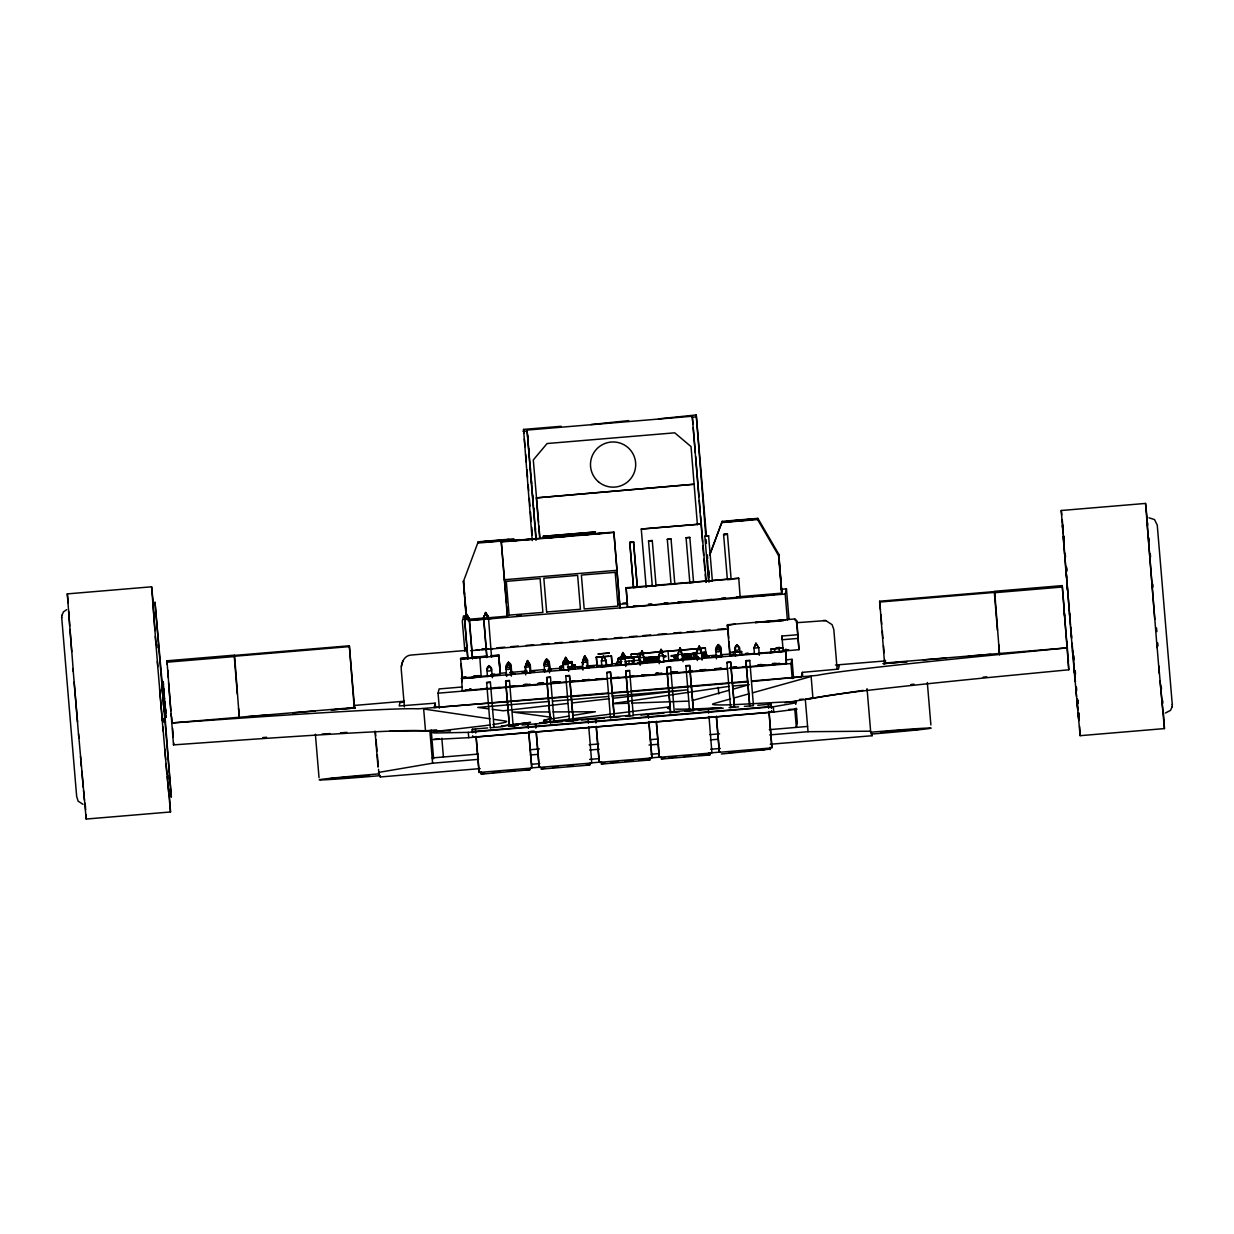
<?xml version="1.0" encoding="UTF-8"?>
<svg xmlns="http://www.w3.org/2000/svg" width="1234" height="1234" viewBox="0 0 1234 1234"><rect width="100%" height="100%" fill="white"/><g stroke="black" fill="none" stroke-linecap="round" stroke-linejoin="round"><path stroke-width="1.5" d="M163.736 688.433L164.091 693.153M165.618 710.568L165.032 704.398M171.433 716.769L171.125 713.946M1066.7 641.587L1063.693 605.909L1063.801 606.866M83.017 804.321L78.128 801.144L76.647 796.316L61.7 617.37M61.793 615.72L63.458 611.879L66.667 609.642M1165.42 713.005L1170.542 710.352L1172.207 706.511M1172.3 704.861L1157.261 525.16L1154.515 519.576L1149.024 517.817M571.681 662.936L562.673 663.691L571.712 662.781L572.375 666.653L571.897 662.026L562.889 662.781L562.611 667.471L559.989 667.702L562.642 667.332M562.797 666.73L562.997 662.38L572.005 661.625L572.653 665.496L575.322 665.126L572.653 665.496M472.313 732.718L472.329 729.201L487.661 727.921M771.157 707.653L771.173 704.136L757.769 705.262M61.7 617.679L61.793 615.411M466.591 650.395L410.984 655.053C404.073 655.547 401.096 662.982 401.22 669.029L404.397 706.897M1172.207 706.82L1172.3 704.552M643.577 660.468L644.055 657.645L654.637 656.92L653.912 661.162M641.973 662.118L645.459 661.732L646.169 657.506L644.055 657.645M648.297 657.352L647.572 661.594L646.03 662.504L650.071 662.164L650.781 657.938L653.064 656.951M647.958 662.303L648.436 659.48M648.143 662.365L649.686 661.455L650.411 657.213L659.48 657.259M652.524 657.074L651.799 661.301L650.272 662.211L659.558 661.409M652.184 662.026L652.894 657.784M654.298 661.871L655.023 657.645L657.306 656.658M656.75 656.781L656.025 661.023L654.498 661.933M657.136 657.506L656.411 661.732L652.385 662.072L656.056 660.884M658.524 661.594L656.55 661.038L658.154 660.869L658.863 656.642L655.192 656.797L657.367 657.413M621.813 657.676L618.62 658L638.626 656.689L639.289 660.205L638.78 656.689L618.265 658.246C618.342 666.776 616.476 654.143 623.062 657.768M633.073 657.244L633.736 660.761L633.813 657.182M450.456 730.975L419.961 730.651A571.157 8.977 -4.8 0 0 243.268 739.922L173.5 744.889L166.96 660.792L234.537 655.131L239.226 716.645M172.899 737.346L173.269 735.85M173.5 744.889L173.948 743.069M247.88 716.645L270.416 714.764M292.828 712.882L315.349 711M354.266 708.455L349.345 645.783L234.46 655.424M354.482 706.295L354.189 707.545L171.696 722.97L241.432 718.095A571.157 8.977 -4.8 0 1 418.125 708.84L567.64 696.917M402.932 660.653L401.343 666.468M466.051 615.859L463.506 580.859L464.601 594.017M403.981 702.1L400.017 702.578L399.184 705.971L435.186 703.149L434.106 707.606L608.131 692.999M439.319 708.193L438.055 693.184L439.088 688.942L462.102 686.999M478.19 541.819L477.897 543.037L513.56 540.045L513.853 538.826L478.19 541.819L463.213 582.062M491.564 657.259L488.417 616.985L485.641 612.496L483.512 618.08L485.486 613.113L488.248 617.679L464.462 619.607L466.56 614.1L469.336 618.589L472.576 658.555M464.508 619.375L466.56 614.1L469.244 618.974L464.508 619.375L469.336 618.589L464.586 619.067L467.763 659.249M466.421 614.717L469.167 619.283L466.421 614.717L464.447 619.684M469.244 618.974L466.498 614.409M465.681 647.696L464.848 651.166L462.318 621.134L463.583 615.92L467.347 615.612M727.273 668.442L462.164 690.67L461.686 676.51L462.118 681.662M488.772 675.738L462.071 677.99L462.303 677.065M532.24 540.631L523.54 429.432L561.084 426.285L560.899 427.072M536.003 540.322L527.057 430.08L692.259 416.228L692.891 423.894M506.819 607.005L507.39 617.293L501.251 541.525L613.884 532.085L620.023 607.838L613.884 532.085M483.666 617.463L486.767 655.393M488.386 617.062L485.641 612.496L483.605 617.694L486.844 657.66M479.795 656.689L481.152 676.386L473.671 676.402M481.245 689.081L487.044 688.294M486.952 670.571L488.926 665.604C498.228 672.021 480.859 673.579 488.926 665.604L491.703 670.093L492.304 677.713M771.774 711.154L771.543 712.111L472.684 737.176L472.915 736.235M486.551 682.772L490.314 682.402M536.358 497.888L694.14 484.237L536.358 497.888L539.721 537.978M492.597 675.43L500.217 674.782L498.875 655.084L491.24 655.732M509.102 615.257L506.295 581.353L540.091 578.515L542.898 612.419L509.133 615.134M500.217 674.782L498.875 655.084M502.978 726.641L490.345 727.767M500.31 687.477L494.664 687.647M506.017 668.967L507.992 664C517.277 670.556 499.909 671.898 507.992 664L510.768 668.489L511.385 676.109M506.48 667.039L508.439 662.149C517.74 668.566 500.387 670.124 508.439 662.149L511.215 666.638L511.678 672.376M494.078 727.505L490.392 682.063L486.643 682.371L490.33 727.813M509.395 726.209L505.616 681.168L509.38 680.798M513.251 725.515L509.488 725.823M527.119 665.388L530.265 665.126L527.52 660.545L525.545 665.512L527.52 660.545L530.296 665.049L530.743 670.772L544.179 669.584M513.159 725.901L509.472 680.458L505.709 680.782L509.488 725.87M590.932 424.558L628.661 420.609L628.476 421.396M546.647 612.11L543.839 578.206L577.635 575.368L580.443 609.272L546.677 611.987M544.626 663.846L546.585 658.956C555.871 665.496 538.502 666.854 546.585 658.956L549.361 663.445L549.84 669.106M543.531 682.942L537.854 683.605M548.899 665.373L546.138 660.792C538.009 668.813 555.47 667.239 546.138 660.792L544.179 665.697L544.641 671.419M526.193 770.062L530.003 769.569M529.957 769.754L481.075 774.15L481.029 771.79M556.256 682.063L552.662 682.171M560.159 666.946L562.827 666.576M560.267 666.53L562.935 666.159L560.298 666.422L560.467 668.735M563.182 669.692L560.174 669.954L560.992 669.46M562.997 662.38L572.005 661.625M563.244 664.17L565.218 659.203C574.52 665.62 557.151 667.178 565.218 659.203L567.979 663.691L568.596 671.311M559.588 681.97L553.788 682.695M562.365 721.659L550.41 722.723M550.487 722.43L546.693 677.389L550.472 677.019L554.159 722.414M565.681 676.124L569.46 675.769L573.224 720.857M571.866 662.18L562.858 662.936M572.591 665.758L575.198 665.635M572.483 666.175L575.121 665.959L567.486 667.07M568.581 669.244L575.183 668.689L575.275 665.28L573.424 665.357L575.291 665.234L575.476 667.486L574.165 667.579L575.476 667.532M587.507 660.252L582.756 660.714L584.731 655.748L587.507 660.252L588.124 667.856L581.738 668.396L588.14 667.841M569.476 721.119L565.774 675.785L569.537 675.43L573.316 720.471L569.568 720.779M615.149 572.345L581.384 575.059L584.191 608.964L617.987 606.125L615.18 572.221M612.064 665.111L611.401 655.732L612.064 665.111L597.055 666.36L596.377 656.997L600.14 656.673M597.055 666.36L596.377 656.997M658.509 418.881L696.238 414.948L706.388 535.71M599.292 666.237L599.246 665.434L609.812 665.296M599.385 665.82L597.133 666.005M629.741 542.528L633.505 542.142L629.741 542.528L633.52 587.569L637.284 587.199M633.566 541.911L629.803 542.22L633.536 587.507M606.11 660.576L601.374 660.961L603.364 655.994L606.11 660.576L606.604 666.144L606.125 660.498L603.364 655.994L601.405 660.884L601.853 666.622M736.513 597.364L740.338 597.04L627.551 607.097L626.132 587.723L652.848 585.471M606.681 672.684L610.444 672.329L614.239 717.37M612.157 664.74L606.418 665.172M586.273 765.034L590.068 764.525M627.551 607.097L626.132 587.723M637.346 586.952L633.582 541.849M648.529 540.893L652.277 540.569L648.529 540.893L652.292 585.996L656.056 585.626M620.471 659.295L620.933 665.018L620.471 659.295L622.43 654.406L625.206 658.894L625.823 666.514M620.903 657.521L622.877 652.555L625.653 657.043L622.877 652.555L620.918 657.444L625.638 657.12M610.475 717.741L606.773 672.345L610.537 671.99L614.316 717.031L610.568 717.34M702.485 541.803L692.259 416.228M705.755 535.726L696.238 414.948M667.286 539.381L671.049 538.996L674.813 584.114L671.065 584.422L667.301 539.32L671.049 538.996M629.541 716.136L625.761 671.095L629.525 670.725M629.633 715.751L625.839 670.756L629.602 670.386L633.304 715.766L625.592 716.352M686.058 537.808L689.821 537.422L693.585 582.541L689.837 582.849L686.073 537.746L689.821 537.422M646.338 759.99L650.133 759.496M671.79 671.743L677.312 671.867M704.845 536.173L708.594 535.849L704.845 536.173L708.609 581.276L712.373 580.906L708.594 535.849M671.959 673.07L677.759 672.283M682.417 654.097L677.667 654.56L679.641 649.593L682.417 654.097L683.034 661.702M670.54 712.697L666.761 667.656L670.525 667.286M674.381 711.987L670.633 712.311M707.545 560.375L708.979 582.247M674.288 712.388L670.602 666.946L666.838 667.316L670.617 712.357M685.826 666.052L689.59 665.681L693.369 710.738L684.978 711.37M709.92 554.498L722.229 521.35L757.892 518.357L778.885 554.405L781.739 593.153L736.683 596.932M723.602 534.646L727.366 534.276L723.602 534.646L727.381 579.702L731.13 579.378L727.443 533.967L723.679 534.291M696.747 652.971L698.722 648.004C708.007 654.544 690.639 655.902 698.722 648.004L701.498 652.493L702.1 660.113M689.605 711.092L685.919 665.666L689.683 665.342L693.446 710.445M702.3 669.939L700.048 670.139M715.813 651.367L717.787 646.4C727.073 652.956 709.704 654.298 717.787 646.4L720.563 650.889L721.026 656.627M716.26 649.516L718.234 644.549C727.536 650.966 710.182 652.524 718.234 644.549L721.011 649.038L721.628 656.658L715.242 657.198L718.682 656.858M716.939 668.72L714.687 668.905M735.063 624.126L727.412 625.299L727.551 627.597M728.739 638.163L727.582 624.589L727.674 625.623M712.033 580.504L738.765 578.268L625.977 588.325M719.561 668.504L721.813 668.304M781.739 593.153L778.577 555.608L757.599 519.56L757.892 518.357M726.826 662.612L730.59 662.242L734.369 707.344M736.636 655.023L729.865 655.655L730.05 654.838M706.403 754.946L710.213 754.452M733.366 652.339L733.628 655.269M734.893 649.763L736.868 644.796C746.169 651.228 728.8 652.771 736.868 644.796L739.629 649.3L740.091 655.023M734.23 667.193L736.482 667.008M736.374 652.015L729.602 652.647L741.649 651.521L737.87 651.953M730.605 707.653L726.903 662.272L730.667 661.902L734.461 706.959L730.698 707.267M758.709 647.696L753.959 648.159L755.933 643.207L758.709 647.696L759.326 655.3M778.577 555.608L778.885 554.405M778.747 557.459L779.024 556.303M766.437 622.09L783.713 620.64M759.805 664.571L762.01 664.54M763.183 664.987L757.599 665.265M781.585 591.24L781.862 590.083M770.942 649.053L782.942 648.051L770.942 649.053L771.157 652.184L758.37 653.141M771.157 652.184L798.984 649.67L796.856 620.872L795.112 618.99M787.4 620.332L785.194 594.048L786.459 588.834L780.829 589.312M774.659 648.868L774.921 651.814M774.782 663.476L772.561 663.506M779.163 648.482L779.425 651.429M783.451 649.994L788.665 649.747M786.397 663.476L785.919 649.315L786.397 663.476L729.186 668.273M796.778 623.401L796.979 622.584M770.001 748.02L770.186 747.233L770.232 749.593M792.228 678.592L790.963 663.568L791.997 659.326L786.243 659.82M770.355 749.115L721.35 753.989M837.516 665.774L839.274 665.728L838.441 669.121L802.347 672.36L801.267 676.803L751.552 680.967M884.608 663.892L879.688 601.22L994.573 591.58M866.823 689.821L867.07 688.803L870.71 732.24A54.898 0.941 -4.8 0 1 931.13 728.122A54.898 0.941 -4.8 0 1 871.435 734.076L871.405 733.706M884.84 661.794L884.531 663.059L1066.978 647.865L996.748 654.745A571.157 8.977 -4.8 0 0 817.294 675.353L751.599 681.492M923.279 659.989L945.799 658.108M968.227 656.226L990.748 654.328M999.54 654.868L994.65 591.287L1062.227 585.61L1063.955 606.264M784.809 702.778L819.114 697.164A571.157 8.977 -4.8 0 1 998.584 676.556L1068.783 669.784L1062.227 585.61M1068.181 662.242L1068.521 660.684M1068.783 669.784L1066.947 641.927M709.55 555.053L722.229 521.35M582.756 660.714L584.731 655.748L587.492 660.329M659.712 652.663L661.023 649.346L662.874 652.354M678.777 651.058L680.088 647.757L681.924 650.796M677.667 654.56L679.641 649.593L682.402 654.174M753.959 648.159L755.933 643.207L758.694 647.773M659.712 652.616L661.023 649.346L662.859 652.4M678.793 651.012L680.088 647.757M73.346 671.712L67.284 593.893L151.628 586.798L153.217 602.3M151.597 586.813L156.039 644.719M78.56 733.922L86.179 819.052L170.523 811.972L169.474 796.208M170.477 811.987L166.096 764.124M1072.778 654.76L1061.225 510.506L1145.568 503.426L1147.157 518.928M1145.538 503.441L1157.091 647.696M1074.876 678.145L1080.12 735.68L1164.464 728.584L1163.415 712.836M1164.418 728.6L1158.741 665.897M627.319 760.684L624.743 761.069M692.336 700.542L729.063 690.284M732.734 689.266L749.269 684.654L732.826 686.027M730.497 698.953L714.27 703.426A78.76 3.193 -4.8 0 0 731.824 704.707M734.168 697.935L748.868 693.847M752.555 692.829L811.139 676.494L812.928 698.305L807.19 698.799M544.194 721.936L544.04 720.162L547.48 719.437A126.979 5.152 -4.8 0 0 551.382 718.203M641.264 529.047L701.328 524.018L641.264 529.047L646.153 587.23M489.991 724.944A81.66 3.316 -4.8 0 1 476.447 726.641L448.004 729.973A41.2 1.666 -4.8 0 0 439.15 732.919L468.288 732.364L773.302 706.774L792.027 703.534A48.866 1.99 -4.8 0 0 776.649 702.393L744.611 704.12A78.76 3.193 -4.8 0 1 733.49 704.645M478.561 759.342L432.594 763.198L378.468 772.438L380.273 776.973L480.165 768.597M510.244 725.052L501.158 726.132L530.558 722.384L513.344 724.682M544.04 720.162L568.766 716.121M572.561 715.504L595.374 711.771L553.094 711.925M612.635 703.55L729.171 686.335M863.09 690.392L805.308 699.262L808.039 731.7L870.294 731.191L872.099 735.726L770.263 744.256M686.52 755.887L683.929 755.933M746.601 750.843L743.994 750.889M543.407 670.031L544.95 669.877M543.562 670.278L544.934 669.939M593.461 666.19L590.623 666.422L592.968 666.021M721.535 655.053L720.209 655.177L720.98 655.069M721.643 656.689L720.409 656.719M477.728 649.639L476.201 649.855L479.455 649.701M497.194 648.189L498.721 647.973L497.24 648.004M608.717 656.179C610.475 655.979 595.096 657.491 599.878 656.812M618.157 658.786L638.78 656.689M438.965 738.765L433.396 739.536L468.735 737.67L773.749 712.08L797.056 709.134L788.773 709.427M567.64 703.457L503.117 710.784L492.258 709.349M571.435 703.025L609.38 698.706M613.175 698.274L687.168 689.852L612.249 696.146M631.345 657.892L631.037 654.298L705.37 648.051L705.971 655.269M631.037 654.298L705.37 648.051M633.428 656.982L638.225 656.503L623.417 657.521M663.105 656.349L665.758 656.087L663.476 657.074M653.141 657.691L644.441 658.37L646.554 658.216L645.829 662.457L639.104 662.164M671.08 655.64L677.975 655.038M698.089 658.031L696.192 658.169L694.788 654.113L688.125 653.943L697.164 653.125L690.778 653.758L692.181 657.815L693.77 657.707L691.935 658.586L690.531 654.529L692.66 654.313M700.927 652.663L705.694 652.277L707.097 656.334L708.686 656.226L704.969 656.534L703.565 652.477L700.989 653.418L705.447 653.048L706.851 657.105L708.748 656.966L708.748 655.964L707.159 656.118L705.74 652.092M703.565 652.477L705.694 652.277M675.337 655.208L677.528 655.748L673.718 655.455L675.121 659.511L678.901 659.943L677.25 659.295L675.846 655.239M688.186 654.683L690.269 653.727L686.505 654.19L687.909 658.246L689.559 658.879L687.662 659.018L686.258 654.961L683.929 655.115L685.996 654.143L682.248 654.606L683.651 658.663L687.431 659.095L685.533 659.218L684.13 655.161M700.989 653.418L705.447 653.048M511.03 672.561L512.758 672.376L511.061 672.468M619.144 661.748L618.866 664.802L617.062 664.925L616.815 661.933L621.89 661.578M629.186 661.069L628.908 664.123M530.111 670.972L531.839 670.772L530.126 670.864M632.471 660.853L632.194 663.907M492.505 675.029L494.232 674.828L492.52 674.936M549.176 669.368L550.904 669.167L549.207 669.275M492.428 675.337L494.155 675.137L492.443 675.245M587.322 666.159L589.05 665.974L587.338 666.067M488.109 676.201C482.401 676.818 497.179 675.569 491.533 675.923M507.174 674.612C501.467 675.214 516.244 673.98 510.614 674.319M529.664 672.808C535.062 672.221 518.249 673.857 527.967 672.854M545.32 671.404C539.613 672.021 554.39 670.772 548.744 671.111M564.385 669.8C558.678 670.417 573.471 669.183 567.825 669.522M639.258 662.55L644.858 661.995M625.607 664.247L629.062 663.892L625.792 664.123M660.267 660.73L658.725 661.64M681.507 658.632L685.549 658.293M602.531 666.607C596.824 667.208 611.617 665.974 605.971 666.314M624.327 664.432L630.173 663.923M675.121 659.511L678.839 659.187M687.909 658.246L691.703 658.678L681.878 659.48M692.181 657.815L695.899 657.491M704.429 656.642L702.362 657.614L704.429 656.642L702.84 656.75L701.436 652.693M720.826 654.961L722.553 654.776L720.857 654.868M621.612 665.003C615.905 665.62 630.682 664.37 625.036 664.725M625.206 662.118A2.221 1.558 84.3 0 1 626.008 662.257L626.718 664.278L640.909 663.09L640.662 660.082L625.268 661.347M694.202 657.768L698.243 657.429M640.677 663.414C635.263 664.046 652.061 662.504 642.405 663.26M659.758 661.81C654.051 662.411 668.828 661.177 663.182 661.517M663.26 661.162L676.278 660.036M693.832 658.462L698.66 657.815M703.318 653.249L704.722 657.306L708.748 656.966M678.823 660.205C673.116 660.807 687.893 659.573 682.263 659.912M697.904 658.601C692.197 659.218 706.974 657.969 701.328 658.324M736.05 655.408C730.343 656.01 745.12 654.776 739.474 655.115M755.115 653.804C749.408 654.421 764.185 653.172 758.54 653.526M470.956 689.143L469.228 689.328L470.925 689.235M672.252 671.928L671.481 672.021L672.993 671.913M692.259 600.788L696.979 600.341M487.8 618.805L496.191 617.941L487.893 618.465M490.33 648.837L493.045 648.59M586.628 666.684L588.171 666.53L586.644 666.638M719.144 656.087L716.877 656.257L719.16 656.041M749.67 653.897C745.151 654.344 754.205 653.496 749.67 653.943M523.956 684.762L526.239 684.592L523.941 684.808M471.774 689.621L465.542 690.238L471.727 689.821M515.473 685.826L508.192 686.613M530.666 684.824L525.53 685.209L528.954 684.978M700.603 670.571L706.372 669.892M719.7 668.874L716.244 669.214L721.412 668.735M719.669 668.982L721.381 668.828M757.815 665.774L761.255 665.434L757.846 665.666M773.826 664.293L780.027 663.784L773.78 664.463M560.066 667.316L562.689 667.147M575.106 666.005L573.224 666.19L575.09 666.067L574.489 668.705M559.989 667.656L561.871 667.471L560.005 667.594L560.174 669.954M560.19 669.908L560.205 666.792M678.746 601.976L681.862 601.714M484.977 618.697L473.671 619.823L484.885 619.067M487.507 648.729L481.862 649.223L487.677 648.621M523.077 431.376L526.825 431.052M692.012 417.2L695.775 416.891M721.936 522.553L757.599 519.56M501.143 541.988L613.776 532.533M504.228 579.749L616.861 570.309M656.673 585.163L708.208 580.828M623 603.148L626.749 602.824M618.003 604.444L627.504 603.657M488.895 617.71L507.668 616.136M721.659 598.197L725.422 597.873M517.154 615.581L520.964 615.257M633.428 606.002L637.253 605.693M648.698 604.722L652.524 604.413M663.969 603.441L667.795 603.117M677.343 602.331L681.153 602.007M692.613 601.035L696.423 600.727M707.884 599.755L711.694 599.446M468.056 620.656L785.194 594.048M349.129 646.631L234.259 656.272L237.329 694.125M879.487 602.069L994.357 592.428L997.442 630.281M166.605 662.242L234.182 656.581M994.296 592.736L1061.872 587.06M727.551 624.759L794.557 618.974M497.256 647.819L504.937 647.171M510.675 646.693L518.357 646.045M526.023 645.413L533.69 644.765M541.356 644.117L549.037 643.485M554.776 642.991L562.457 642.359M570.123 641.711L577.79 641.063M583.543 640.585L593.122 639.783M598.876 639.289L606.557 638.657M614.223 638.009L621.89 637.361M629.556 636.729L637.222 636.081M642.976 635.603L650.642 634.955M658.324 634.307L665.99 633.674M673.656 633.027L681.322 632.379M687.076 631.901L694.742 631.253M702.424 630.605L710.09 629.972M717.756 629.325L725.422 628.677M796.362 622.723L825.762 620.594L832.071 624.651L833.798 629.417L837.13 669.198M470.57 650.688L728.492 629.047M468.349 657.645L460.729 658.293L460.498 659.218L498.644 656.01M472.175 657.336L487.43 656.056M468.272 657.953L460.652 658.601L462.071 677.99M472.098 657.645L487.353 656.365M491.163 656.041L498.798 655.393L500.294 674.474L492.674 675.121M460.575 658.91L487.276 656.673M491.086 656.349L498.721 655.701M783.174 651.182L781.94 636.034L797.704 634.723L798.984 649.67M798.043 638.41L782.263 639.736L781.94 636.034M596.3 657.352L611.308 656.102M776.155 647.742L779.919 647.434M572.453 666.329L575.075 666.113M500.048 673.286L505.817 672.808M509.642 672.484L526.918 671.034M548.019 669.26L561.455 668.134M574.874 667.008L582.556 666.375M586.381 666.052L597.904 665.08M611.324 663.954L617.077 663.476M707.252 655.902L716.846 655.1M720.687 654.776L730.281 653.974M473.748 676.093L479.471 675.615M490.916 674.659L494.726 674.335M462.226 677.373L466.036 677.05M490.839 674.967L500.372 674.165M568.766 668.489L572.375 668.196M730.004 655.038L733.798 654.575M462.148 677.682L465.974 677.358M473.594 676.71L481.229 676.078M568.704 668.766L572.298 668.458M729.942 655.331L733.752 654.776M568.612 669.09L572.268 668.612M754.714 653.449L741.896 654.514L741.649 651.521M461.161 678.669L785.395 651.459M550.379 677.358L546.631 677.682L550.395 722.769M749.67 660.653L745.907 660.961L749.686 706.064M523.972 684.531L527.72 684.207M537.901 683.405L542.744 682.957M655.933 673.656L661.686 673.178M688.665 670.926L692.459 670.602M700.017 669.969L705.694 669.491M715.149 668.689L720.826 668.226M730.297 667.424L735.958 666.946M552.601 682.371L560.005 681.739M772.345 664.015L779.749 663.398M523.278 685.256L530.913 684.608M538.533 683.975L544.256 683.482M569.044 681.415L574.766 680.921M582.402 680.289L590.037 679.656M595.744 679.163L603.38 678.53M611.015 677.882L618.635 677.25M630.08 676.294L633.89 675.97M641.526 675.322L649.146 674.689M656.781 674.042L662.504 673.563M715.905 669.09L721.628 668.612M731.16 667.81L736.883 667.332M742.606 666.854L746.416 666.53M757.553 665.45L765.496 664.925M772.299 664.216L779.703 663.599M438.055 693.184L566.56 682.402M570.401 682.078L606.835 679.024M610.676 678.7L727.674 668.89M731.515 668.566L790.963 663.568M611.956 692.69L627.242 691.395M631.068 691.086L747.727 681.291M571.157 696.639L728.723 683.405M732.394 683.112L747.881 681.8M548.852 701.467L477.774 707.421L488.633 708.871M552.693 701.143L608.408 696.47M262.811 737.577L266.559 737.269M983.143 677.158L986.891 676.834M436.62 729.88L425.499 730.806L423.663 709.01L490.068 718.79M799.524 699.431L803.349 699.123M570.154 720.347L539.567 722.908L669.892 706.82L667.471 707.93A124.079 5.044 -4.8 0 0 669.337 708.732M573.98 720.024L629.433 715.365M633.258 715.041L721.211 707.668L708.732 708.316A124.079 5.044 -4.8 0 1 692.768 708.948M508.732 726.147L518.311 725.345M522.136 725.021L547.048 722.939M566.205 721.335L573.239 720.81M573.856 720.687L577.697 720.363M581.523 720.039L604.506 718.111M610.259 717.633L619.838 716.831M640.909 715.072L663.892 713.129M669.646 712.65L679.224 711.848M698.382 710.244L723.278 708.162M729.032 707.668L738.611 706.866M744.364 706.388L753.45 705.694L749.748 660.313L745.999 660.622L749.609 703.843M472.221 731.608L771.065 706.542M530.389 731.407L534.214 731.083M432.147 757.938L478.129 754.082M529.725 749.763L539.428 748.945M589.189 744.765L598.798 743.963M650.519 739.629L658.231 738.981M709.905 734.646L719.607 733.829M769.276 729.664L807.591 726.44M530.281 755.007L537.947 754.36M589.667 750.025L599.246 749.223M649.038 745.043L658.617 744.241M710.337 739.891L718.003 739.259M769.723 734.909L808.039 731.7M532.039 764.247L539.736 763.599M589.682 759.419L599.292 758.601M651.151 754.252L658.848 753.604M710.707 749.254L720.317 748.452M530.759 767.949L540.322 767.147M590.099 762.982L601.575 762.01M649.439 758L660.915 757.044M708.779 753.033L720.255 752.077M531.592 768.057L479.023 772.469L476.031 736.806M591.657 763.013L539.104 767.425L536.111 731.762M651.737 757.969L599.169 762.381L596.176 726.718M711.802 752.941L659.234 757.337L656.241 721.674M492.505 772.515L500.017 771.882M507.529 771.25L515.025 770.618M552.57 767.471L558.2 766.993M567.594 766.206L573.224 765.743M610.768 762.581L618.28 761.964M625.792 761.332L633.289 760.699M638.919 760.221L644.564 759.758M668.967 757.707L676.463 757.074M683.975 756.442L691.487 755.81M698.999 755.193L704.629 754.714M729.032 752.663L734.662 752.2M744.04 751.413L749.686 750.935M759.064 750.149L764.694 749.67M481.183 773.672L484.947 773.348M541.263 768.628L545.012 768.304M601.328 763.584L605.092 763.275M661.393 758.555L665.157 758.231M541.14 769.106L589.945 765.018M601.22 764.077L650.025 759.974M661.285 759.033L710.09 754.946M739.937 520.362L726.841 521.257L753.126 519.051L726.703 521.859L752.971 519.653L739.891 520.547M495.898 540.831L482.818 541.726L509.087 539.52L482.664 542.328L508.948 540.137L495.852 541.016M487.415 649.099L481.784 649.547M643.408 675.26L646.832 675.029L641.695 675.414L643.377 675.384M586.196 680.073L589.158 679.841L582.741 680.412L586.165 680.181M528.97 684.87L530.682 684.731M664.031 603.164L667.625 602.886M633.273 657.583L623.818 657.707M681.739 654.575L688.649 653.974L690.053 658.031L691.626 657.923M650.411 657.213L646.786 658.123L650.781 657.938M665.758 656.087L663.645 656.226L665.82 656.827M671.142 656.395L673.471 656.226L674.875 660.283L676.772 660.159M675.399 655.964L677.728 655.809M706.295 656.365L708.748 655.964M704.969 656.534L706.619 657.182M681.322 658.586L683.435 658.447M694.002 657.722L696.13 657.583M698.028 657.29L696.439 657.398L695.035 653.326M682.063 658.709L687.616 658.324M695.02 657.815L698.722 657.568M681.523 658.879L683.173 659.527L681.261 659.65M704.491 657.398L702.593 657.521L701.652 654.822M643.346 661.887L645.459 661.732M645.968 661.748L649.686 661.455M650.21 661.47L658.154 660.869M694.063 658.37L695.961 658.246L696.053 656.827M637.7 662.55L639.598 662.411M639.829 662.334L641.742 662.211M639.197 662.797L644.75 662.427M639.119 663.213L640.909 663.09M648.482 604.166L651.382 604.043M612.65 703.781L627.844 703.241M631.638 703.118L688.603 701.113M390.129 730.991L429.864 730.759L432.594 763.198M549.253 711.925L512.727 712.064L551.228 717.278M825.762 620.594L823.217 620.471M493.862 719.345L505.246 721.026A81.66 3.316 -4.8 0 1 498.844 723.602L495.42 724.157A81.66 3.316 -4.8 0 1 492.829 724.543M794.897 619.884L796.578 621.535L797.704 634.723M485.486 613.113L488.248 617.679M705.493 652.879L706.897 656.904L708.81 656.719L706.635 656.102M692.906 653.542L694.31 657.599M688.387 654.745L689.791 658.802M684.376 654.39L685.78 658.447M682.001 655.377L683.405 659.434L685.24 658.555M675.6 656.025L676.541 658.725M1146.895 518.804L1146.833 519.637M1061.255 510.49L1061.78 514.84M67.315 593.878L68.302 602.979M153.047 602.948L152.877 601.822L154.913 630.528M1063.014 527.581L1062.675 525.067L1062.69 529.401M1069.06 606.418L1068.953 605.462L1069.246 609.781M1147.111 520.702L1147.466 524.095M168.935 794.711L167.222 776.664M1063.153 531.16L1062.52 525.514L1062.582 527.874M1078.377 714.208L1078.855 720.656L1078.007 712.758M84.467 800.264L83.542 790.608M1062.243 519.607L1062.844 525.992M163.474 684.608L163.166 681.523L164.307 695.791M1063.847 536.065L1064.124 539.057M1063.615 536.003L1064.202 542.22M1077.899 709.257L1076.85 700.357M1077.189 703.951L1077.76 710.167M153.988 612.311L154.25 615.257M1147.497 522.692L1147.759 525.468M1076.974 699.277L1077.313 702.917M83.249 787.323L81.799 771.188M1148.869 537.885L1149.07 541.34M1160.037 680.736L1163.168 713.591L1163.168 712.388M1063.986 538.41L1064.263 541.633M1065.251 553.896L1065.513 556.873M1071.652 638.333L1070.634 626.795M1075.739 687.816L1076.511 696.454M879.688 601.22L880.428 609.565M349.345 645.783L354.559 707.221M1150.289 553.973L1150.551 556.95M1066.5 568.026L1066.793 571.465M1075.431 681.831L1073.086 654.946M1075.847 686.582L1076.249 691.086M1064.402 613.437L1064.634 616.059M999.494 654.251L998.645 644.518M880.86 614.47L881.708 624.219M239.381 718.095L238.532 708.362M170.847 710.815L168.534 682.818M162.95 697.009L162.132 687.724L164.137 711.555L163.52 703.503M156.857 644.333L157.165 647.773M164.801 749.285L165.68 759.404M166.868 774.088L162.857 726.841M80.488 756.349L80.796 759.805M80.935 761.517L81.382 766.468M1152.818 584.191L1153.065 587.091M1156.813 643.469L1159.312 673.579M1066.5 567.069L1066.778 570.154M1072.963 653.48L1072.084 643.145M1072.5 650.534L1075.015 680.659M1073.966 667.609L1074.428 672.977M501.251 541.525L506.511 603.241M164.785 701.591L166.174 717.478L166.081 715.735M1154.762 619.314L1146.895 520.794M1070.032 618.758L1070.51 625.222M1070.803 627.952L1071.575 637.114M927.32 682.51L930.883 724.96M882.31 631.237L882.912 638.456M871.914 733.613L872.099 735.726M802.347 672.36L802.655 675.985M786.459 588.834L788.989 618.866M791.997 659.326L793.57 678.098M795.467 700.619L795.776 704.383M796.1 708.131L797.349 723.139L796.331 727.397L794.758 708.625M778.901 556.858L781.724 590.7M773.302 706.774L773.749 712.08M771.173 704.136L771.528 708.347M771.451 710.985L771.543 712.111M768.458 703.874L768.767 707.637M769.075 711.386L771.867 747.897L719.314 752.308L716.322 716.645M768.335 704.367L768.643 708.115M768.967 711.864L771.96 747.526M753.974 648.097L754.437 653.819M738.765 578.268L740.184 597.642M734.909 649.686L735.356 655.424M728.97 641.649L729.911 652.909M727.412 625.299L729.865 655.655M715.828 651.29L716.445 658.91M706.079 539.567L706.403 543.407M707.36 554.899L707.684 558.74M708.655 570.231L708.964 574.072M708.331 569.769L708.964 577.281M718.219 687.245L718.774 693.924M693.215 427.735L695.313 452.647M695.637 456.487L699.015 496.747M699.339 500.572L700.295 512.079M700.619 515.905L706.218 582.201M702.809 545.629L703.611 555.223M703.935 559.048L704.892 570.555M705.216 574.381L705.863 582.047M716.43 716.152L719.422 751.814M697.411 524.743L691.025 446.585L674.736 432.826L547.094 443.53L533.304 459.927L538.579 522.152M708.378 708.918L708.578 713.159M709.01 716.43L711.895 752.57M696.763 652.894L697.38 660.498M694.526 653.295L692.397 653.511M677.682 654.483L678.145 660.221M668.057 651.768L668.813 660.776M663.799 661.424L663.352 655.686L660.576 651.197L658.617 656.087L659.234 663.707M652.277 540.569L656.041 585.687M656.365 721.196L659.357 756.858M644.734 663.028L644.271 657.29L641.51 652.801L639.551 657.691L640.153 665.311M648.313 713.962L648.621 717.71M648.945 721.458L651.938 757.121M648.189 714.44L648.513 718.188M648.822 721.952L651.814 757.614M633.505 542.142L637.268 587.261M633.983 663.784L633.443 657.213M595.667 718.728L595.976 722.476M596.3 726.24L599.292 761.902M595.544 719.206L595.868 722.97M587.507 667.825L587.06 662.087L584.284 657.599L582.325 662.488L582.942 670.108M588.248 718.99L588.433 723.232M588.757 726.98L591.749 762.643M582.772 660.637L583.08 664.494M563.259 664.093L563.707 669.815M538.888 525.977L539.86 537.422M549.346 663.522L549.824 669.167M548.914 665.296L549.546 672.823M527.628 435.479L527.951 439.304M528.754 448.898L529.247 454.636M530.049 464.231L530.527 469.984M531.33 479.563L531.653 483.404M532.625 494.896L532.949 498.737M533.751 508.315L534.229 514.069M535.032 523.648L535.525 529.401M527.057 430.08L536.235 539.351M523.54 429.432L523.864 433.273M524.342 439.011L524.99 446.677M525.638 454.359L526.286 462.025M526.918 469.691L527.566 477.357M528.214 485.024L528.692 490.777M529.34 498.443L529.988 506.11M530.466 511.863L531.268 521.442M531.746 527.196L532.394 534.862M535.587 723.772L535.911 727.52M536.374 733.15L539.212 766.931M535.479 724.25L535.787 727.998M530.296 672.623L529.849 666.9L527.072 662.396L525.113 667.286L525.73 674.905M525.561 665.434L526.008 671.173M528.167 724.034L528.491 727.782M528.8 731.546L531.792 767.209M528.059 724.512L528.368 728.276M528.692 732.024L531.684 767.687M514.485 725.006L514.609 726.502M506.033 668.89L506.65 676.51M486.967 670.494L487.43 676.217M469.198 619.206L472.499 658.863M464.925 597.75L465.866 609.041M466.19 612.758L466.498 616.553M463.521 583.312L466.344 617.154M476.154 736.312L479.147 771.975M475.398 729.294L475.722 733.042M464.616 618.99L467.933 658.57M472.329 729.201L472.56 732.009M472.591 736.066L472.684 737.176M468.288 732.364L468.735 737.67M461.192 663.923L462.148 675.183M441.834 738.225L443.422 756.997M435.186 703.149L435.494 706.789M431.206 730.096L433.612 758.771M380.18 775.924L380.273 776.973M379.609 775.338L379.64 775.708A54.898 0.941 -4.8 0 1 319.22 779.826A54.898 0.941 -4.8 0 1 378.915 773.872L378.529 769.291M375.398 731.963L375.722 735.788M376.046 739.613L377.002 751.059M377.326 754.884L378.283 766.329M374.997 731.068L378.02 767.193M315.38 734.215L319.035 777.728M166.96 660.792L167.269 664.54M167.747 670.185L168.379 677.682M171.68 717.108L172.158 722.738M172.621 728.368L173.254 735.865M164.461 698.166L164.862 702.856M163.459 697.333L154.975 602.038L171.325 797.164L163.968 703.473M162.364 720.918L157.32 661.486M163.135 731.068L159.602 689.05M77.541 721.967L73.007 668.566M78.837 738.148L74.133 682.155M1156.52 628.013L1156.89 631.607M1157.754 643.022L1158.001 645.937M1070.248 622.09L1067.086 583.127M883.513 645.691L884.099 652.771M164.091 693.554L164.538 698.66M163.243 718.481L163.536 721.967M1073.935 655.933L1074.243 659.743M1075.23 670.772L1075.493 673.98M1066.207 572.252L1066.639 577.605M1065.79 567.1L1067.456 590.238M1069.523 613.283L1069.863 617.494M884.655 659.527L884.901 662.658M155.268 636.297L157.813 666.545M1076.48 687.461L1076.711 690.454M1077.498 699.092L1077.776 702.547M1064.664 553.048L1065.682 568.411M165.603 709.643L165.88 713.159M167.87 775.399L168.148 778.855M71.742 651.783L69.968 629.479M1162.459 700.326L1162.69 703.349M1161.24 686.274L1161.472 689.081M1064.34 548.883L1063.523 538.209M1064.541 554.22L1063.168 536.219M1077.698 700.295L1077.961 703.858M1078.609 713.314L1079.118 719.9M1077.467 700.079L1077.745 703.688M69.69 625.854L68.641 611.246M1162.305 699.909L1162.521 702.886M85.177 803.288L85.655 809.735M1079.596 726.348L1080.151 735.665M1078.408 712.573L1079.071 720.24L1078.609 712.573M1062.983 533.582L1062.844 528.692M168.765 788.881L168.935 791.164M1062.968 530.527L1063.122 532.749M85.979 814.563L86.21 819.037M346.8 732.364A54.882 0.864 -4.8 0 1 340.414 732.842M329.956 733.582A54.882 0.864 -4.8 0 1 321.997 734.076M913.978 684.191A54.882 0.864 -4.8 0 1 910.846 684.515M354.065 705.478A1190.764 18.711 -4.8 0 1 404.351 701.205M835.433 665.049A1190.764 18.711 -4.8 0 1 885.688 660.884M691.009 708.995A124.079 5.044 -4.8 0 1 675.615 709.134M488.34 617.293L485.564 612.804L488.325 617.37M525.113 667.286L529.849 666.9L527.072 662.396L525.098 667.363M563.707 662.242L565.666 657.352L568.427 661.84L565.666 657.352L563.707 662.242M582.325 662.488L587.045 662.164L584.284 657.599L582.309 662.565M625.206 658.894L622.43 654.406L620.455 659.372L625.206 658.894M639.551 657.691L644.256 657.367L641.51 652.801L639.521 657.768M658.617 656.087L663.352 655.686L660.576 651.197L658.601 656.164M755.301 622.568L785.333 620.023L755.301 622.568M641.958 650.95L640.631 654.267L641.958 650.95L643.793 653.943L641.958 650.95M699.169 646.153L697.842 649.47L699.169 646.153L701.02 649.146L699.169 646.153M355.284 707.93L331.314 709.936L355.284 707.93M907.175 661.64L883.205 663.645L907.175 661.64M507.282 541.202L533.103 539.088L507.282 541.202M543.87 536.204L542.96 536.389L595.513 531.977L543.87 536.204M544.826 538.039L570.648 535.926L544.826 538.039M582.371 534.893L608.192 532.779L582.371 534.893M751.892 596.438L774.027 594.634L751.892 596.438M598.166 653.974L609.226 653.064L598.166 653.974M573.286 666.499L575.013 666.391L573.286 666.499M465.372 678.114L464.539 678.237L476.941 677.188L465.372 678.114M494.31 674.52L492.582 674.72L494.31 674.52M525.437 671.281L526.671 671.25L525.437 671.281M512.388 673.949L515.241 673.733L512.388 673.949M522.383 672.808L525.237 672.576L522.383 672.808M531.7 671.373L534.538 671.157L531.7 671.373M550.626 670.355L548.343 670.525L550.626 670.355M577.682 667.409L580.535 667.193L577.682 667.409M586.875 667.301L589.713 667.07L586.875 667.301M590.762 666.668L593.6 666.453L590.762 666.668M586.798 667.625L589.636 667.393L586.798 667.625M615.535 664.663L617.617 664.478L615.535 664.663M654.251 661.439L657.09 661.223L654.251 661.439M670.679 659.974L673.517 659.758L670.679 659.974M696.578 657.198L697.889 657.12L696.578 657.198M687.662 658.493L688.973 658.416L687.662 658.493M712.342 656.519L715.18 656.303L712.342 656.519M528.692 684.562L530.003 684.484L528.692 684.562M745.644 653.604L748.282 653.418L745.644 653.604M772.453 651.722L774.52 651.583L772.453 651.722M770.525 652.508L769.692 652.632L782.094 651.583L770.525 652.508M587.8 679.641L589.112 679.564L587.8 679.641M602.285 678.746L603.519 678.715L602.285 678.746M658.092 673.224L655.809 673.44L658.092 673.224M659.496 673.949L662.457 673.779L659.496 673.949M773.456 663.738L776.294 663.506L773.456 663.738M637.145 653.758L640.353 653.511L637.145 653.758M637.222 654.514L640.415 654.267L637.207 654.544M349.083 776.911L329.015 778.793L369.475 775.816L349.083 776.911M900.959 730.25L880.875 732.132L921.351 729.14L900.959 730.25M598.505 481.831A22.613 22.598 0 0 0 635.34 468.581A22.613 22.598 0 0 0 605.447 443.299A22.613 22.598 0 0 0 598.505 481.831"/></g></svg>
